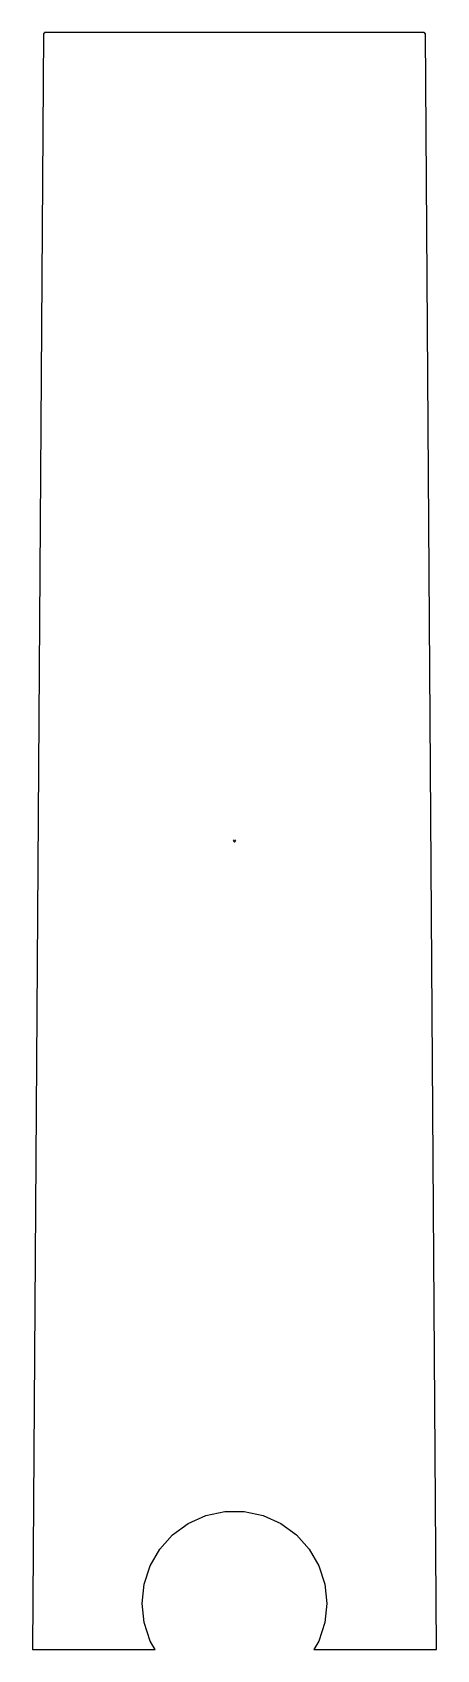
# Model space of a CAD drawing. Header units: metres. Extents: x 5 to 40, y 5 to 145.
import ezdxf

# ---------------------------------------------------------------- set-up
doc = ezdxf.new("R2010")
doc.units = ezdxf.units.M

msp = doc.modelspace()

# ---------------------------------------------------------------- linework, layer by layer
for p, q in [((5.9767, 144.9), (5.00032, 5.04642)), ((6.03773, 144.9), (5.9767, 144.9)), ((6.04208, 144.941), (6.03773, 144.92)), ((6.03773, 144.92), (6.03773, 144.9)), ((6.05058, 144.96), (6.04208, 144.941)), ((6.06287, 144.977), (6.05058, 144.96)), ((6.0784, 144.991), (6.06287, 144.977)), ((6.09416, 145), (6.0784, 144.991)), ((38.9052, 145), (6.09416, 145)), ((38.9128, 144.997), (38.9052, 145)), ((38.9297, 144.984), (38.9128, 144.997)), ((38.9437, 144.969), (38.9297, 144.984)), ((38.9542, 144.951), (38.9437, 144.969)), ((38.9606, 144.931), (38.9542, 144.951)), ((38.9628, 144.91), (38.9606, 144.931)), ((38.9617, 144.9), (38.9628, 144.91)), ((39.0233, 144.9), (38.9617, 144.9)), ((39.9997, 5.04689), (39.0233, 144.9)), ((22.4, 75), (22.5, 75.1)), ((22.5, 74.9), (22.4, 75)), ((22.5, 75.1), (22.6, 75)), ((22.6, 75), (22.5, 74.9)), ((20.0279, 16.6084), (21.6638, 16.9562)), ((21.6638, 16.9562), (23.3362, 16.9562)), ((23.3362, 16.9562), (24.9721, 16.6084)), ((17.1469, 14.9451), (18.5, 15.9282)), ((18.5, 15.9282), (20.0279, 16.6084)), ((24.9721, 16.6084), (26.5, 15.9282)), ((26.5, 15.9282), (27.853, 14.9451)), ((16.0279, 13.7023), (17.1469, 14.9451)), ((27.853, 14.9451), (28.9721, 13.7023)), ((15.1916, 12.2539), (16.0279, 13.7023)), ((28.9721, 13.7023), (29.8083, 12.2539)), ((14.6748, 10.6633), (15.1916, 12.2539)), ((29.8083, 12.2539), (30.3252, 10.6633)), ((14.5, 9), (14.6748, 10.6633)), ((30.3252, 10.6633), (30.5, 9)), ((14.6748, 7.3367), (14.5, 9)), ((30.5, 9), (30.3252, 7.3367)), ((15.1916, 5.74609), (14.6748, 7.3367)), ((30.3252, 7.3367), (29.8083, 5.74609)), ((15.6224, 5), (15.1916, 5.74609)), ((29.8083, 5.74609), (29.3776, 5)), ((5.00032, 5.04642), (5.00909, 5.03122)), ((5.00909, 5.03122), (5.02309, 5.01567)), ((5.02309, 5.01567), (5.03999, 5.00339)), ((5.03999, 5.00339), (5.04762, 5)), ((5.04762, 5), (15.6224, 5)), ((29.3776, 5), (39.953, 5)), ((39.953, 5), (39.9688, 5.00909)), ((39.9688, 5.00909), (39.9843, 5.02309)), ((39.9843, 5.02309), (39.9966, 5.03999)), ((39.9966, 5.03999), (39.9997, 5.04689))]:
    msp.add_line(p, q)

doc.saveas('drawing.dxf')
